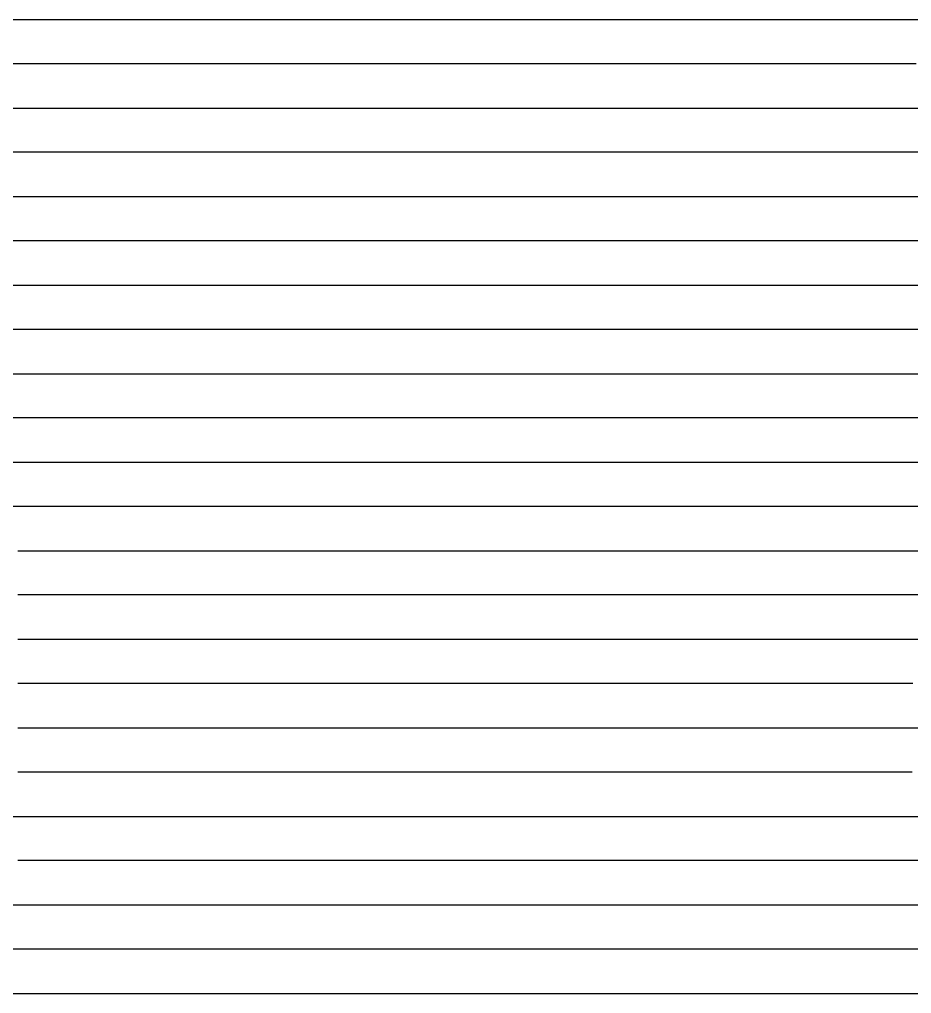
# Model space of a CAD drawing. Extents: x 20 to 170, y 60 to 234.
# Drawn here: x 95 to 113.75, y 168.87 to 189.34 of the extents above; entities that cross this region are included whole.
import ezdxf

# ---------------------------------------------------------------- set-up
doc = ezdxf.new("R2010")
doc.units = 0
doc.header["$LTSCALE"] = 0.000394
doc.layers.add('SPLINE', color=7, linetype='CONTINUOUS')

msp = doc.modelspace()

# ---------------------------------------------------------------- linework, layer by layer
at = {"layer": 'SPLINE', "color": 2}
for points in [[(94.619499, 189.341049, -10.256352), (95.316696, 189.341049, -11.133131), (95.841377, 189.341049, -11.756188), (95.862663, 189.341049, -11.768747), (96.262115, 189.341049, -11.577708), (96.713524, 189.341049, -11.558928), (97.869263, 189.341049, -11.458749), (98.632668, 189.341049, -10.713511), (98.807556, 189.341049, -10.585152), (99.154991, 189.341049, -10.509993), (99.287308, 189.341049, -10.541291), (99.634781, 189.341049, -10.654012), (99.656059, 189.341049, -10.650871), (99.968002, 189.341049, -10.350252), (100.277641, 189.341049, -10.212513), (100.899231, 189.341049, -10.165533), (101.249031, 189.341049, -10.199973), (101.598816, 189.341049, -10.284533), (102.47094, 189.341049, -10.638331), (102.645813, 189.341049, -10.726051), (103.626678, 189.341049, -11.558928), (105.283478, 189.341049, -12.704945), (106.831551, 189.341049, -13.829082), (107.181343, 189.341049, -14.139081), (107.878517, 189.341049, -14.915638), (108.575783, 189.341049, -15.673396), (109.275375, 189.341049, -16.825693), (109.667671, 189.341049, -17.545891), (109.688957, 189.341049, -17.549011), (110.180573, 189.341049, -16.797493), (110.424019, 189.341049, -16.565815), (110.669815, 189.341049, -16.453054), (111.019638, 189.341049, -16.396715), (111.36702, 189.341049, -16.396715), (112.066635, 189.341049, -16.424915), (112.76387, 189.341049, -16.531355), (113.113632, 189.341049, -16.797493), (113.723419, 189.341049, -17.445671), (113.744698, 189.341049, -17.455051), (114.163025, 189.341049, -17.389311)], [(113.846313, 188.409943, -17.617891), (113.716324, 188.409943, -17.611631), (113.695061, 188.409943, -17.599131), (113.113632, 188.409943, -17.057373), (112.938751, 188.409943, -16.900833), (112.76387, 188.409943, -16.797493), (112.414047, 188.409943, -16.703573), (112.066635, 188.409943, -16.675413), (111.36702, 188.409943, -16.691053), (111.019638, 188.409943, -16.706713), (110.669815, 188.409943, -16.781853), (110.464172, 188.409943, -16.882053), (110.256195, 188.409943, -17.057373), (109.842613, 188.409943, -17.755671), (109.818947, 188.409943, -17.740011), (109.547165, 188.409943, -17.182613), (109.251709, 188.409943, -16.810053), (108.566307, 188.409943, -15.689076), (108.478874, 188.409943, -15.560657), (108.393806, 188.409943, -15.451077), (107.377472, 188.409943, -14.326961), (107.181343, 188.409943, -14.132841), (107.006432, 188.409943, -13.982481), (106.484116, 188.409943, -13.597363), (106.155594, 188.409943, -13.443963), (105.621475, 188.409943, -13.027484), (105.354362, 188.409943, -12.839624), (104.390083, 188.409943, -12.438806), (103.690521, 188.409943, -12.041148), (102.993263, 188.409943, -11.546389), (102.645813, 188.409943, -11.27403), (102.296021, 188.409943, -11.07987), (101.891891, 188.409943, -11.014091), (101.487755, 188.409943, -11.076731), (100.899231, 188.409943, -10.935831), (100.551758, 188.409943, -11.03913), (100.202026, 188.409943, -11.327209), (100.11454, 188.409943, -11.43999), (99.504791, 188.409943, -12.354307), (99.438583, 188.409943, -12.476406), (99.088829, 188.409943, -12.576586), (98.762665, 188.409943, -12.789525), (98.12925, 188.409943, -13.447063), (97.890549, 188.409943, -13.487783), (96.89315, 188.409943, -12.692446), (96.713524, 188.409943, -12.485765), (94.619499, 188.409943, -9.855555)], [(94.619499, 187.478699, -9.492315), (95.316696, 187.478699, -10.322092), (96.713524, 187.478699, -12.235267), (97.060936, 187.478699, -12.692446), (97.410728, 187.478699, -13.077604), (97.760559, 187.478699, -13.409503), (98.107971, 187.478699, -13.685042), (99.176277, 187.478699, -14.286241), (99.199883, 187.478699, -14.25492), (99.736397, 187.478699, -13.105783), (99.897118, 187.478699, -12.795805), (100.202026, 187.478699, -12.385567), (100.551758, 187.478699, -12.147627), (100.856697, 187.478699, -12.063047), (100.899231, 187.478699, -12.056787), (101.620064, 187.478699, -11.868968), (101.958031, 187.478699, -11.831367), (102.296021, 187.478699, -11.928408), (102.47094, 187.478699, -12.038028), (103.941025, 187.478699, -12.999305), (104.208099, 187.478699, -13.227904), (104.501137, 187.478699, -13.346863), (104.78241, 187.478699, -13.346863), (105.087288, 187.478699, -13.259184), (105.784515, 187.478699, -13.205964), (106.134315, 187.478699, -13.259184), (106.484116, 187.478699, -13.447063), (107.528755, 187.478699, -14.586859), (107.703667, 187.478699, -14.843639), (108.074715, 187.478699, -15.501176), (108.675079, 187.478699, -16.262054), (108.975212, 187.478699, -16.590853), (109.1241, 187.478699, -16.738033), (109.275375, 187.478699, -16.872673), (109.480988, 187.478699, -17.098133), (109.688957, 187.478699, -17.486351), (110.10257, 187.478699, -18.334949), (110.126213, 187.478699, -18.319309), (110.192375, 187.478699, -18.190889), (110.398018, 187.478699, -17.887169), (110.499641, 187.478699, -17.774431), (111.019638, 187.478699, -17.251511), (111.36702, 187.478699, -17.041733), (112.066635, 187.478699, -16.944653), (112.76387, 187.478699, -17.063633), (113.461075, 187.478699, -17.636671), (113.635986, 187.478699, -17.793211), (113.657265, 187.478699, -17.805771), (114.108658, 187.478699, -17.680511)], [(114.120476, 186.549896, -17.718111), (113.593422, 186.549896, -17.95295), (112.89386, 186.549896, -17.849609), (112.846565, 186.549896, -17.815151), (112.468384, 186.549896, -17.595951), (112.066635, 186.549896, -17.536491), (111.716835, 186.549896, -17.617891), (111.36702, 186.549896, -17.840189), (111.30323, 186.549896, -17.902809), (110.473648, 186.549896, -18.792088), (110.45237, 186.549896, -18.767067), (110.156906, 186.549896, -18.17841), (109.568436, 186.549896, -17.076193), (109.421875, 186.549896, -16.844473), (109.275375, 186.549896, -16.687893), (109.098106, 186.549896, -16.528234), (108.871178, 186.549896, -16.343454), (108.670303, 186.549896, -16.211935), (108.467049, 186.549896, -16.099255), (108.252014, 186.549896, -15.717237), (107.703667, 186.549896, -14.52106), (107.528755, 186.549896, -14.248701), (107.356194, 186.549896, -14.054541), (107.181343, 186.549896, -13.869802), (106.484116, 186.549896, -13.268604), (106.134315, 186.549896, -13.096384), (105.784515, 186.549896, -13.049404), (105.087288, 186.549896, -13.096384), (104.957291, 186.549896, -13.130844), (104.564957, 186.549896, -13.256083), (104.040253, 186.549896, -13.515963), (104.018974, 186.549896, -13.519103), (103.690521, 186.549896, -13.243524), (102.993263, 186.549896, -12.886625), (102.492218, 186.549896, -12.645506), (102.296021, 186.549896, -12.579726), (101.946259, 186.549896, -12.535906), (101.598816, 186.549896, -12.554666), (101.249031, 186.549896, -12.611046), (100.899231, 186.549896, -12.770745), (100.289452, 186.549896, -13.281144), (100.048363, 186.549896, -13.547283), (99.504791, 186.549896, -14.226761), (99.351135, 186.549896, -14.42716), (99.32988, 186.549896, -14.44594), (98.947029, 186.549896, -14.27686), (98.724838, 186.549896, -14.107801), (98.107971, 186.549896, -13.700722), (97.410728, 186.549896, -12.999305), (96.713524, 186.549896, -12.091247), (95.316696, 186.549896, -10.225073), (94.619499, 186.549896, -9.423435)], [(94.423332, 185.618652, -9.417155), (95.378204, 185.618652, -10.431692), (96.349548, 185.618652, -11.728008), (97.148384, 185.618652, -12.761365), (97.748726, 185.618652, -13.390723), (97.869263, 185.618652, -13.509683), (98.107971, 185.618652, -13.713222), (98.923401, 185.618652, -14.3614), (99.351135, 185.618652, -14.50232), (99.372414, 185.618652, -14.47098), (99.852196, 185.618652, -13.562923), (100.202026, 185.618652, -13.190284), (100.376907, 185.618652, -13.077604), (100.551758, 185.618652, -12.989924), (100.899231, 185.618652, -12.870965), (101.249031, 185.618652, -12.792665), (101.598816, 185.618652, -12.739425), (101.946259, 185.618652, -12.726885), (102.296021, 185.618652, -12.755105), (102.47094, 185.618652, -12.795805), (103.343056, 185.618652, -13.184084), (103.690521, 185.618652, -13.365663), (104.170273, 185.618652, -13.794662), (104.640617, 185.618652, -13.299884), (104.86277, 185.618652, -13.130844), (105.087288, 185.618652, -13.061944), (105.784515, 185.618652, -13.046264), (106.134315, 185.618652, -13.061944), (106.484116, 185.618652, -13.212244), (106.831551, 185.618652, -13.437703), (107.006432, 185.618652, -13.569223), (107.181343, 185.618652, -13.716402), (107.528755, 185.618652, -14.026361), (107.703667, 185.618652, -14.28314), (108.488335, 185.618652, -16.039715), (108.511932, 185.618652, -16.074215), (109.275375, 185.618652, -16.512575), (109.993889, 185.618652, -17.489511), (110.147484, 185.618652, -17.733751), (110.322403, 185.618652, -18.043709), (110.518562, 185.618652, -18.422609), (110.778519, 185.618652, -19.026947), (111.059799, 185.618652, -18.648067), (111.151955, 185.618652, -18.538467), (111.241791, 185.618652, -18.438269), (111.423767, 185.618652, -18.297369), (112.066635, 185.618652, -18.112629), (112.392799, 185.618652, -18.13765), (112.721306, 185.618652, -18.172129), (113.373619, 185.618652, -18.203449), (114.333191, 185.618652, -17.611631)], [(114.191368, 184.687439, -17.768171), (113.505997, 184.687439, -18.284849), (112.76387, 184.687439, -18.269169), (112.414047, 184.687439, -18.32869), (112.066635, 184.687439, -18.507187), (111.430862, 184.687439, -19.067627), (111.22049, 184.687439, -19.296246), (111.09761, 184.687439, -19.455925), (111.062141, 184.687439, -19.487246), (111.040863, 184.687439, -19.480986), (110.948723, 184.687439, -19.246145), (110.669815, 184.687439, -18.510307), (110.494934, 184.687439, -18.087589), (110.322403, 184.687439, -17.815151), (110.060036, 184.687439, -17.430031), (109.90641, 184.687439, -17.217091), (109.275375, 184.687439, -16.440575), (108.533218, 184.687439, -16.024075), (108.511932, 184.687439, -15.999016), (107.878517, 184.687439, -14.55556), (107.703667, 184.687439, -14.170401), (107.528755, 184.687439, -13.916762), (107.181343, 184.687439, -13.650622), (106.484116, 184.687439, -13.177824), (106.134315, 184.687439, -13.014984), (105.784515, 184.687439, -12.977385), (105.087288, 184.687439, -13.011804), (104.841492, 184.687439, -13.105783), (104.595726, 184.687439, -13.312424), (104.106499, 184.687439, -13.838462), (104.085205, 184.687439, -13.829082), (103.690521, 184.687439, -13.509683), (103.343056, 184.687439, -13.343763), (102.47094, 184.687439, -13.024343), (102.296021, 184.687439, -12.977385), (102.000595, 184.687439, -12.942945), (101.707497, 184.687439, -12.942945), (100.899231, 184.687439, -12.936685), (100.202026, 184.687439, -13.043184), (99.852196, 184.687439, -13.381323), (99.263702, 184.687439, -14.49604), (99.242447, 184.687439, -14.52734), (98.958794, 184.687439, -14.402101), (98.107971, 184.687439, -13.722602), (97.869263, 184.687439, -13.562923), (97.148384, 184.687439, -12.946085), (96.297554, 184.687439, -12.084967), (95.491585, 184.687439, -11.19887), (95.361618, 184.687439, -11.03913), (93.922264, 184.687439, -9.448476)], [(94.619499, 183.758636, -10.826232), (96.013939, 183.758636, -12.250947), (96.363731, 183.758636, -12.579726), (97.060936, 183.758636, -13.146484), (98.107971, 183.758636, -13.835382), (98.741379, 183.758636, -14.3207), (99.263702, 183.758636, -14.558681), (99.504791, 183.758636, -14.051401), (99.852196, 183.758636, -13.343763), (100.202026, 183.758636, -13.008705), (100.899231, 183.758636, -12.930405), (101.598816, 183.758636, -12.958605), (102.121147, 183.758636, -13.130844), (102.296021, 183.758636, -13.193464), (102.513496, 183.758636, -13.284224), (103.101997, 183.758636, -13.403263), (103.397423, 183.758636, -13.475263), (103.690521, 183.758636, -13.631822), (104.106499, 183.758636, -13.970001), (104.127716, 183.758636, -13.966841), (104.607498, 183.758636, -13.246704), (104.84626, 183.758636, -13.046264), (105.087288, 183.758636, -12.974285), (106.134315, 183.758636, -12.974285), (106.484116, 183.758636, -13.115164), (106.918976, 183.758636, -13.384463), (107.181343, 183.758636, -13.566043), (107.528755, 183.758636, -13.844742), (107.703667, 183.758636, -14.098361), (108.244896, 183.758636, -15.294518), (108.533218, 183.758636, -15.955235), (108.549789, 183.758636, -15.970876), (109.275375, 183.758636, -16.418634), (109.972603, 183.758636, -17.226471), (110.322403, 183.758636, -17.680511), (110.494934, 183.758636, -17.937269), (110.669815, 183.758636, -18.347469), (111.258308, 183.758636, -19.856724), (111.30555, 183.758636, -19.872383), (112.066635, 183.758636, -19.133406), (112.232071, 183.758636, -18.983088), (112.397537, 183.758636, -18.857847), (112.730759, 183.758636, -18.716948), (113.397263, 183.758636, -18.557247), (114.160637, 183.758636, -17.949829)], [(114.857872, 182.827393, -17.667971), (113.461075, 182.827393, -18.773327), (113.290901, 182.827393, -18.917347), (112.596054, 182.827393, -19.230465), (112.371536, 182.827393, -19.340065), (112.066635, 182.827393, -19.471565), (111.733391, 182.827393, -19.656305), (111.248863, 182.827393, -19.584286), (110.998352, 182.827393, -18.976868), (110.494934, 182.827393, -17.865269), (110.322403, 182.827393, -17.611631), (109.972603, 182.827393, -17.242151), (109.275375, 182.827393, -16.446795), (108.901947, 182.827393, -16.190075), (108.575783, 182.827393, -15.833096), (108.228348, 182.827393, -15.062819), (107.878517, 182.827393, -14.38958), (107.528755, 182.827393, -13.804042), (107.181343, 182.827393, -13.544163), (106.484116, 182.827393, -13.099504), (106.134315, 182.827393, -12.955465), (105.784515, 182.827393, -12.936685), (105.087288, 182.827393, -12.949184), (104.836754, 182.827393, -13.033724), (104.58622, 182.827393, -13.256083), (104.085205, 182.827393, -14.082701), (103.690521, 182.827393, -13.782122), (103.343056, 182.827393, -13.594263), (103.25563, 182.827393, -13.553563), (102.993263, 182.827393, -13.468983), (102.645813, 182.827393, -13.384463), (102.296021, 182.827393, -13.249804), (101.598816, 182.827393, -12.942945), (100.899231, 182.827393, -12.895985), (100.202026, 182.827393, -12.989924), (99.852196, 182.827393, -13.328103), (99.504791, 182.827393, -14.032641), (99.242447, 182.827393, -14.586859), (99.221169, 182.827393, -14.608779), (97.760559, 182.827393, -13.829082), (97.060936, 182.827393, -13.375083), (96.888412, 182.827393, -13.278004), (96.058891, 182.827393, -12.786385), (95.404121, 182.827393, -12.282227), (95.316696, 182.827393, -12.197747), (93.922264, 182.827393, -10.610191)], [(94.58638, 181.896164, -12.122587), (95.27417, 181.896164, -12.730065), (96.013939, 181.896164, -13.124584), (97.060936, 181.896164, -13.597363), (98.107971, 181.896164, -14.107801), (99.221169, 181.896164, -14.702719), (99.504791, 181.896164, -14.042001), (99.852196, 181.896164, -13.290504), (100.202026, 181.896164, -12.949184), (100.899231, 181.896164, -12.858425), (101.598816, 181.896164, -12.905385), (102.121147, 181.896164, -13.133944), (102.383507, 181.896164, -13.265464), (102.645813, 181.896164, -13.425163), (102.993263, 181.896164, -13.581723), (103.690521, 181.896164, -13.923042), (104.061539, 181.896164, -14.192281), (104.085205, 181.896164, -14.192281), (104.58622, 181.896164, -13.290504), (104.836754, 181.896164, -13.065043), (105.087288, 181.896164, -12.964845), (105.784515, 181.896164, -12.930405), (106.134315, 181.896164, -12.964845), (106.309189, 181.896164, -13.027484), (106.484116, 181.896164, -13.130844), (107.181343, 181.896164, -13.587983), (107.356194, 181.896164, -13.722602), (107.528755, 181.896164, -13.888622), (107.703667, 181.896164, -14.154761), (108.292191, 181.896164, -15.281978), (108.523796, 181.896164, -15.635837), (109.029541, 181.896164, -16.193174), (109.362801, 181.896164, -16.597073), (109.62278, 181.896164, -16.822533), (109.797668, 181.896164, -16.982273), (110.322403, 181.896164, -17.533331), (110.494934, 181.896164, -17.786991), (110.669815, 181.896164, -18.187769), (111.062141, 181.896164, -19.117765), (111.085808, 181.896164, -19.145926), (112.066635, 181.896164, -19.252405), (112.938751, 181.896164, -19.455925), (113.231819, 181.896164, -19.333805), (113.461075, 181.896164, -19.130245), (116.252342, 181.896164, -16.731773)], [(114.857872, 180.967346, -18.122009), (113.461075, 180.967346, -19.380745), (113.331116, 180.967346, -19.490345), (112.697639, 180.967346, -19.286825), (112.066635, 180.967346, -19.155285), (111.695564, 180.967346, -19.067627), (111.22049, 180.967346, -18.798388), (111.194519, 180.967346, -18.760807), (110.858887, 180.967346, -18.209709), (110.322403, 180.967346, -17.461311), (109.972603, 180.967346, -17.176413), (109.797668, 180.967346, -17.047993), (109.62278, 180.967346, -16.897713), (109.275375, 180.967346, -16.581455), (108.575783, 180.967346, -15.751697), (108.403229, 180.967346, -15.532516), (108.228348, 180.967346, -15.269457), (107.878517, 180.967346, -14.730879), (107.528755, 180.967346, -14.204821), (107.356194, 180.967346, -14.016981), (107.181343, 180.967346, -13.857282), (106.484116, 180.967346, -13.290504), (106.134315, 180.967346, -13.115164), (105.784515, 180.967346, -13.071344), (105.087288, 180.967346, -13.115164), (104.841492, 180.967346, -13.212244), (104.595726, 180.967346, -13.428283), (104.106499, 180.967346, -14.30506), (104.085205, 180.967346, -14.31128), (103.690521, 180.967346, -14.057681), (103.517967, 180.967346, -13.932402), (103.343056, 180.967346, -13.816542), (103.168175, 180.967346, -13.719502), (102.993263, 180.967346, -13.638062), (102.296021, 180.967346, -13.268604), (101.598816, 180.967346, -12.864685), (100.899231, 180.967346, -12.820825), (100.202026, 180.967346, -12.911665), (99.852196, 180.967346, -13.249804), (99.348778, 180.967346, -14.217402), (99.088829, 180.967346, -14.774739), (97.933083, 180.967346, -14.207961), (97.410728, 180.967346, -13.966841), (96.713524, 180.967346, -13.678802), (95.316696, 180.967346, -13.083884), (94.423332, 180.967346, -12.592266)], [(94.314629, 180.036133, -12.858425), (95.070908, 180.036133, -13.231024), (95.316696, 180.036133, -13.331203), (96.713524, 180.036133, -13.835382), (98.107971, 180.036133, -14.45222), (98.545219, 180.036133, -14.630719), (98.566505, 180.036133, -14.602499), (98.918648, 180.036133, -13.872942), (99.034454, 180.036133, -13.669382), (99.504791, 180.036133, -13.234164), (99.679703, 180.036133, -13.130844), (100.202026, 180.036133, -12.855285), (100.899231, 180.036133, -12.745685), (101.598816, 180.036133, -12.805185), (102.296021, 180.036133, -13.231024), (103.690521, 180.036133, -14.25492), (104.085205, 180.036133, -14.44594), (104.106499, 180.036133, -14.44594), (104.595726, 180.036133, -13.603643), (104.841492, 180.036133, -13.381323), (105.087288, 180.036133, -13.268604), (105.784515, 180.036133, -13.224764), (106.134315, 180.036133, -13.268604), (106.484116, 180.036133, -13.462723), (107.181343, 180.036133, -14.220481), (107.878517, 180.036133, -15.065918), (108.554497, 180.036133, -15.901996), (109.230453, 180.036133, -16.637833), (109.275375, 180.036133, -16.662853), (109.62278, 180.036133, -16.850733), (109.972603, 180.036133, -17.098133), (110.669815, 180.036133, -17.702431), (110.915634, 180.036133, -17.940409), (111.192131, 180.036133, -18.275429), (111.650665, 180.036133, -18.992527), (111.674301, 180.036133, -19.014387), (111.79718, 180.036133, -19.083305), (112.588959, 180.036133, -19.277426), (112.76387, 180.036133, -19.333805), (113.505997, 180.036133, -19.725183), (113.969238, 180.036133, -19.383905)], [(113.938477, 179.104904, -19.822304), (113.527275, 179.104904, -20.122864), (113.397263, 179.104904, -20.119743), (112.08786, 179.104904, -19.537325), (112.066635, 179.104904, -19.515406), (111.870445, 179.104904, -19.202305), (111.494682, 179.104904, -18.422609), (111.36702, 179.104904, -18.17841), (111.194519, 179.104904, -17.95295), (110.932121, 179.104904, -17.705551), (110.211334, 179.104904, -17.113773), (110.060036, 179.104904, -17.010393), (109.755188, 179.104904, -16.907093), (109.426651, 179.104904, -16.872673), (109.275375, 179.104904, -16.797493), (109.230453, 179.104904, -16.772453), (107.878517, 179.104904, -15.325797), (106.484116, 179.104904, -13.716402), (106.134315, 179.104904, -13.534743), (105.784515, 179.104904, -13.468983), (105.087288, 179.104904, -13.531623), (104.853348, 179.104904, -13.631822), (104.619339, 179.104904, -13.829082), (104.148994, 179.104904, -14.517981), (104.127716, 179.104904, -14.52106), (103.605392, 179.104904, -14.25808), (102.950752, 179.104904, -13.703862), (102.480415, 179.104904, -13.328103), (102.296021, 179.104904, -13.196564), (101.946259, 179.104904, -12.971105), (101.598816, 179.104904, -12.770745), (100.899231, 179.104904, -12.742565), (100.551758, 179.104904, -12.742565), (100.202026, 179.104904, -12.789525), (99.852196, 179.104904, -12.861505), (99.504791, 179.104904, -12.980505), (99.367668, 179.104904, -13.055684), (99.230614, 179.104904, -13.133944), (98.958794, 179.104904, -13.418923), (98.687042, 179.104904, -13.979381), (98.412834, 179.104904, -14.608779), (98.391556, 179.104904, -14.640059), (98.107971, 179.104904, -14.53674), (96.713524, 179.104904, -13.985662), (95.316696, 179.104904, -13.534743), (94.160988, 179.104904, -13.193464)], [(94.966896, 178.173706, -13.638062), (95.316696, 178.173706, -13.719502), (96.713524, 178.173706, -14.123441), (97.060936, 178.173706, -14.251822), (97.760559, 178.173706, -14.47726), (98.261566, 178.173706, -14.693299), (98.282852, 178.173706, -14.652599), (98.798111, 178.173706, -13.290504), (98.892624, 178.173706, -13.083884), (99.199883, 178.173706, -12.689326), (99.504791, 178.173706, -12.504606), (100.202026, 178.173706, -12.441966), (100.551758, 178.173706, -12.507686), (101.007935, 178.173706, -12.739425), (101.662628, 178.173706, -12.845885), (102.418945, 178.173706, -13.409503), (102.622208, 178.173706, -13.528523), (102.950752, 178.173706, -13.753942), (103.626678, 178.173706, -14.27686), (103.919739, 178.173706, -14.408381), (104.148994, 178.173706, -14.52424), (104.170273, 178.173706, -14.517981), (104.628746, 178.173706, -14.016981), (104.858032, 178.173706, -13.822802), (105.087288, 178.173706, -13.722602), (105.784515, 178.173706, -13.669382), (106.134315, 178.173706, -13.722602), (106.484116, 178.173706, -13.913642), (109.013031, 178.173706, -16.759912), (109.034309, 178.173706, -16.766193), (109.275375, 178.173706, -16.759912), (109.972603, 178.173706, -16.831953), (110.147484, 178.173706, -16.925873), (110.835274, 178.173706, -17.433111), (111.111771, 178.173706, -17.655451), (111.258308, 178.173706, -17.799471), (111.553764, 178.173706, -18.309929), (111.870445, 178.173706, -18.967447), (112.066635, 178.173706, -19.402685), (112.241554, 178.173706, -19.850464), (112.832397, 178.173706, -20.163584), (113.11837, 178.173706, -20.357721), (113.404358, 178.173706, -20.580002), (113.461075, 178.173706, -20.573801), (113.912506, 178.173706, -20.172943)], [(113.924286, 177.244843, -20.511162), (113.349976, 177.244843, -21.06852), (113.290901, 177.244843, -21.0779), (113.03566, 177.244843, -20.830502), (112.78038, 177.244843, -20.639542), (112.752037, 177.244843, -20.583181), (112.588959, 177.244843, -20.019564), (112.317101, 177.244843, -19.136545), (112.239166, 177.244843, -18.979967), (112.066635, 177.244843, -18.682487), (111.84684, 177.244843, -18.375669), (111.248863, 177.244843, -17.620991), (110.669815, 177.244843, -17.170113), (110.322403, 177.244843, -16.957233), (109.972603, 177.244843, -16.766193), (109.275375, 177.244843, -16.722353), (108.795616, 177.244843, -16.738033), (107.878517, 177.244843, -15.604496), (106.484116, 177.244843, -14.139081), (106.134315, 177.244843, -13.951201), (105.784515, 177.244843, -13.891702), (105.087288, 177.244843, -13.951201), (104.858032, 177.244843, -14.051401), (104.628746, 177.244843, -14.223621), (104.148994, 177.244843, -14.611919), (103.690521, 177.244843, -14.29878), (102.296021, 177.244843, -13.381323), (101.336487, 177.244843, -12.845885), (100.899231, 177.244843, -12.460726), (100.551758, 177.244843, -12.272867), (100.202026, 177.244843, -12.219606), (99.504791, 177.244843, -12.272867), (99.154991, 177.244843, -12.457605), (98.980072, 177.244843, -12.645506), (98.807556, 177.244843, -12.949184), (98.107971, 177.244843, -14.746519), (97.74398, 177.244843, -14.630719), (97.571457, 177.244843, -14.59312), (96.713524, 177.244843, -14.26118), (96.013939, 177.244843, -13.982481), (94.966896, 177.244843, -13.719502)], [(94.966896, 176.313629, -13.835382), (95.841377, 176.313629, -14.048261), (96.013939, 176.313629, -14.107801), (96.713524, 176.313629, -14.42092), (97.890549, 176.313629, -14.721499), (97.911827, 176.313629, -14.70896), (98.011024, 176.313629, -14.614999), (98.152855, 176.313629, -14.25492), (98.349052, 176.313629, -13.794662), (98.807556, 176.313629, -12.805185), (98.980072, 176.313629, -12.504606), (99.154991, 176.313629, -12.326107), (99.504791, 176.313629, -12.169547), (100.202026, 176.313629, -12.141347), (100.551758, 176.313629, -12.169547), (100.899231, 176.313629, -12.332387), (101.598816, 176.313629, -13.005585), (101.795013, 176.313629, -13.180904), (102.296021, 176.313629, -13.447063), (102.558388, 176.313629, -13.603643), (103.25563, 176.313629, -14.057681), (103.690521, 176.313629, -14.29878), (104.040253, 176.313629, -14.608779), (104.061539, 176.313629, -14.621279), (104.832077, 176.313629, -14.170401), (105.087288, 176.313629, -14.073321), (105.784515, 176.313629, -14.035721), (106.134315, 176.313629, -14.073321), (106.484116, 176.313629, -14.239261), (107.181343, 176.313629, -14.962598), (107.878517, 176.313629, -15.704737), (108.70816, 176.313629, -16.781853), (109.275375, 176.313629, -16.716093), (109.972603, 176.313629, -16.791233), (110.58239, 176.313629, -17.145073), (110.844696, 176.313629, -17.232771), (111.019638, 176.313629, -17.301651), (111.36702, 176.313629, -17.611631), (111.738129, 176.313629, -17.990509), (111.957893, 176.313629, -18.234749), (112.208435, 176.313629, -18.547867), (112.350258, 176.313629, -18.773327), (112.492058, 176.313629, -19.130245), (112.917465, 176.313629, -20.752241), (113.059303, 176.313629, -21.2689), (113.201118, 176.313629, -21.757378), (113.222382, 176.313629, -21.785538), (113.236526, 176.313629, -21.782417), (114.857872, 176.313629, -19.590546)], [(113.777809, 175.382416, -21.516279), (113.397263, 175.382416, -22.010998), (113.293251, 175.382416, -21.970318), (113.271973, 175.382416, -21.920218), (113.045135, 175.382416, -21.17812), (112.546394, 175.382416, -19.271185), (112.425888, 175.382416, -18.879747), (112.305367, 175.382416, -18.641808), (112.066635, 175.382416, -18.306749), (111.716835, 175.382416, -17.893429), (111.36702, 175.382416, -17.536491), (111.019638, 175.382416, -17.232771), (110.669815, 175.382416, -17.145073), (110.58239, 175.382416, -17.141912), (109.918236, 175.382416, -16.925873), (109.275375, 175.382416, -16.856993), (108.70816, 175.382416, -16.941553), (108.686874, 175.382416, -16.913353), (108.306351, 175.382416, -16.318415), (108.105453, 175.382416, -16.039715), (107.878517, 175.382416, -15.754796), (106.484116, 175.382416, -14.148501), (106.134315, 175.382416, -13.988801), (105.784515, 175.382416, -13.957461), (105.087288, 175.382416, -13.988801), (104.798958, 175.382416, -14.092141), (104.508232, 175.382416, -14.236161), (103.931549, 175.382416, -14.54616), (103.690521, 175.382416, -14.29878), (102.296021, 175.382416, -13.550383), (101.598816, 175.382416, -13.055684), (100.899231, 175.382416, -12.354307), (100.551758, 175.382416, -12.172647), (100.202026, 175.382416, -12.135127), (99.504791, 175.382416, -12.169547), (99.32988, 175.382416, -12.225886), (99.154991, 175.382416, -12.291687), (98.807556, 175.382416, -12.457605), (98.457794, 175.382416, -12.695586), (98.107971, 175.382416, -13.061944), (97.982712, 175.382416, -13.278004), (97.214592, 175.382416, -14.86552), (97.193344, 175.382416, -14.871799), (96.713524, 175.382416, -14.724599), (95.316696, 175.382416, -14.098361), (94.966896, 175.382416, -13.951201)], [(94.966896, 174.453583, -14.176661), (95.141815, 174.453583, -14.251822), (95.971397, 174.453583, -14.652599), (96.777374, 174.453583, -14.946959), (96.864807, 174.453583, -14.965738), (96.923874, 174.453583, -14.940699), (97.098732, 174.453583, -14.809179), (97.117653, 174.453583, -14.787219), (97.613991, 174.453583, -13.694442), (97.859787, 174.453583, -13.127664), (98.107971, 174.453583, -12.708125), (98.457794, 174.453583, -12.438806), (98.632668, 174.453583, -12.373087), (98.807556, 174.453583, -12.335466), (99.679703, 174.453583, -12.326107), (100.202026, 174.453583, -12.307307), (100.551758, 174.453583, -12.360547), (100.899231, 174.453583, -12.560925), (101.57518, 174.453583, -13.140203), (101.946259, 174.453583, -13.346863), (102.383507, 174.453583, -13.634962), (102.667099, 174.453583, -13.838462), (102.993263, 174.453583, -13.985662), (103.690521, 174.453583, -14.33948), (103.777946, 174.453583, -14.42092), (103.801552, 174.453583, -14.43656), (103.962311, 174.453583, -14.32382), (104.123001, 174.453583, -14.242441), (104.765839, 174.453583, -13.973101), (104.92659, 174.453583, -13.907362), (105.087288, 174.453583, -13.854142), (105.784515, 174.453583, -13.807182), (106.134315, 174.453583, -13.854142), (106.484116, 174.453583, -14.026361), (106.765343, 174.453583, -14.37396), (107.072609, 174.453583, -14.8311), (107.181343, 174.453583, -14.959458), (107.878517, 174.453583, -15.867516), (108.27092, 174.453583, -16.440575), (108.445793, 174.453583, -16.722353), (108.627739, 174.453583, -17.063633), (108.686874, 174.453583, -17.204573), (108.70816, 174.453583, -17.204573), (108.849953, 174.453583, -17.157593), (108.991753, 174.453583, -17.120033), (109.275375, 174.453583, -17.082453), (109.972603, 174.453583, -17.032333), (110.322403, 174.453583, -17.026052), (110.669815, 174.453583, -17.047993), (111.019638, 174.453583, -17.151333), (111.36702, 174.453583, -17.495731), (112.066635, 174.453583, -18.447649), (112.414047, 174.453583, -18.986227), (112.76387, 174.453583, -20.050863), (113.309837, 174.453583, -21.816837), (113.331116, 174.453583, -21.873238), (113.548531, 174.453583, -22.155058), (113.569817, 174.453583, -22.145638), (113.912506, 174.453583, -21.810617)], [(113.765953, 173.522369, -22.305336), (113.744698, 173.522369, -22.289696), (113.352341, 173.522369, -21.53508), (113.331116, 173.522369, -21.48498), (113.014374, 173.522369, -20.508001), (112.877266, 173.522369, -20.126003), (112.383347, 173.522369, -18.861008), (112.066635, 173.522369, -18.419449), (111.891716, 173.522369, -18.21283), (111.36702, 173.522369, -17.495731), (111.019638, 173.522369, -17.148193), (110.669815, 173.522369, -17.032333), (109.972603, 173.522369, -17.019833), (109.62278, 173.522369, -17.091833), (109.275375, 173.522369, -17.285931), (108.618317, 173.522369, -17.696171), (108.604134, 173.522369, -17.674231), (108.379616, 173.522369, -17.166973), (107.878517, 173.522369, -16.143095), (107.528755, 173.522369, -15.516836), (107.160057, 173.522369, -14.959458), (106.831551, 173.522369, -14.33634), (106.656639, 173.522369, -14.038901), (106.484116, 173.522369, -13.851002), (106.134315, 173.522369, -13.672522), (105.959435, 173.522369, -13.634962), (105.784515, 173.522369, -13.619283), (105.087288, 173.522369, -13.669382), (104.912407, 173.522369, -13.732042), (104.040253, 173.522369, -14.088961), (103.690521, 173.522369, -14.33948), (103.626678, 173.522369, -14.42092), (103.605392, 173.522369, -14.42092), (103.439987, 173.522369, -14.30188), (103.276848, 173.522369, -14.204821), (102.950752, 173.522369, -14.042001), (102.296021, 173.522369, -13.659982), (101.771347, 173.522369, -13.274864), (101.598816, 173.522369, -13.184084), (100.726707, 173.522369, -12.942945), (100.542366, 173.522369, -12.827085), (99.852196, 173.522369, -12.432566), (99.504791, 173.522369, -12.335466), (98.807556, 173.522369, -12.326107), (98.457794, 173.522369, -12.376166), (98.282852, 173.522369, -12.470126), (98.107971, 173.522369, -12.617286), (97.85743, 173.522369, -13.021244), (97.481667, 173.522369, -13.785242), (97.084572, 173.522369, -14.677639), (96.647316, 173.522369, -15.012678), (96.626099, 173.522369, -15.022079), (94.966896, 173.522369, -14.47726)], [(94.794373, 172.591125, -14.702719), (95.316696, 172.591125, -14.8311), (96.23848, 172.591125, -15.034618), (96.429901, 172.591125, -15.022079), (96.451157, 172.591125, -15.006438), (97.105827, 172.591125, -13.782122), (97.410728, 172.591125, -13.334383), (98.107971, 172.591125, -12.689326), (98.370331, 172.591125, -12.523366), (98.457794, 172.591125, -12.476406), (98.807556, 172.591125, -12.404366), (99.154991, 172.591125, -12.395006), (99.504791, 172.591125, -12.410645), (99.852196, 172.591125, -12.545306), (100.660522, 172.591125, -13.099504), (101.423943, 172.591125, -13.259184), (101.598816, 172.591125, -13.309284), (102.296021, 172.591125, -13.747682), (103.40686, 172.591125, -14.54616), (103.690521, 172.591125, -14.073321), (104.040253, 172.591125, -13.800902), (104.215202, 172.591125, -13.732042), (104.390083, 172.591125, -13.685042), (105.087288, 172.591125, -13.569223), (105.784515, 172.591125, -13.544163), (106.134315, 172.591125, -13.569223), (106.484116, 172.591125, -13.732042), (106.656639, 172.591125, -13.913642), (106.831551, 172.591125, -14.204821), (107.290047, 172.591125, -15.081598), (107.552414, 172.591125, -15.648336), (107.878517, 172.591125, -16.468735), (108.559212, 172.591125, -18.325529), (108.582878, 172.591125, -18.306749), (109.275375, 172.591125, -17.520851), (109.62278, 172.591125, -17.248411), (109.972603, 172.591125, -17.170113), (110.322403, 172.591125, -17.157593), (110.669815, 172.591125, -17.182613), (111.019638, 172.591125, -17.317291), (111.194519, 172.591125, -17.461311), (112.066635, 172.591125, -18.488367), (112.458969, 172.591125, -18.995647), (112.76387, 172.591125, -19.465305), (112.960014, 172.591125, -19.825403), (113.227081, 172.591125, -20.429722), (113.359436, 172.591125, -20.780441), (113.940865, 172.591125, -22.490116)], [(114.049576, 171.662292, -22.524536), (113.461075, 171.662292, -20.799221), (113.286156, 171.662292, -20.357721), (113.113632, 171.662292, -20.104103), (112.066635, 171.662292, -18.745148), (112.000427, 171.662292, -18.688787), (111.36702, 171.662292, -17.971689), (111.019638, 171.662292, -17.620991), (110.844696, 171.662292, -17.530231), (110.669815, 171.662292, -17.473871), (109.972603, 171.662292, -17.448792), (109.62278, 171.662292, -17.552151), (109.275375, 171.662292, -17.833969), (108.488335, 171.662292, -18.795227), (108.467049, 171.662292, -18.792088), (107.878517, 171.662292, -16.897713), (107.616211, 171.662292, -16.155575), (107.528755, 171.662292, -15.923895), (106.831551, 171.662292, -14.248701), (106.656639, 171.662292, -13.938682), (106.484116, 171.662292, -13.753942), (106.134315, 171.662292, -13.572303), (105.784515, 171.662292, -13.537883), (105.437111, 171.662292, -13.537883), (105.087288, 171.662292, -13.418923), (104.390083, 171.662292, -13.400103), (104.040253, 171.662292, -13.500323), (103.690521, 171.662292, -13.769562), (103.484871, 171.662292, -14.098361), (103.25563, 171.662292, -14.67454), (102.834885, 171.662292, -14.211102), (102.416565, 171.662292, -13.988801), (101.946259, 171.662292, -13.710122), (101.598816, 171.662292, -13.500323), (101.249031, 171.662292, -13.381323), (100.528175, 171.662292, -13.231024), (99.760033, 171.662292, -12.795805), (99.504791, 171.662292, -12.701865), (98.85009, 171.662292, -12.673666), (98.523964, 171.662292, -12.755105), (98.174133, 171.662292, -12.936685), (98.107971, 171.662292, -12.936685), (97.760559, 171.662292, -12.964845), (97.58564, 171.662292, -13.021244), (97.410728, 171.662292, -13.108904), (97.060936, 171.662292, -13.475263), (96.888412, 171.662292, -13.829082), (96.503174, 171.662292, -14.687079), (96.342453, 171.662292, -14.997018), (96.321198, 171.662292, -15.025218), (95.75631, 171.662292, -15.050279), (94.966896, 171.662292, -14.893698)], [(93.922264, 170.731064, -14.909358), (95.316696, 170.731064, -15.059658), (95.758698, 170.731064, -15.131679), (95.928825, 170.731064, -15.144218), (96.198296, 170.731064, -14.971998), (96.221909, 170.731064, -14.940699), (96.328293, 170.731064, -14.702719), (96.467697, 170.731064, -14.41148), (96.713524, 170.731064, -13.966841), (97.060936, 170.731064, -13.359403), (97.410728, 170.731064, -13.024343), (98.107971, 170.731064, -12.930405), (98.620804, 170.731064, -12.942945), (98.878441, 170.731064, -12.983644), (99.154991, 170.731064, -13.043184), (99.504791, 170.731064, -13.096384), (99.656059, 170.731064, -13.149604), (100.202026, 170.731064, -13.215384), (100.551758, 170.731064, -13.268604), (100.726707, 170.731064, -13.334383), (101.598816, 170.731064, -13.829082), (102.402382, 170.731064, -14.023221), (102.508728, 170.731064, -14.054541), (102.721466, 170.731064, -14.167261), (102.934174, 170.731064, -14.38332), (103.146912, 170.731064, -14.721499), (103.168175, 170.731064, -14.746519), (103.430504, 170.731064, -14.067061), (103.690521, 170.731064, -13.628683), (104.040253, 170.731064, -13.393823), (104.390083, 170.731064, -13.353123), (104.737526, 170.731064, -13.350023), (105.087288, 170.731064, -13.359403), (105.262192, 170.731064, -13.381323), (105.784515, 170.731064, -13.566043), (106.134315, 170.731064, -13.719502), (106.309189, 170.731064, -13.829082), (106.484116, 170.731064, -13.951201), (106.656639, 170.731064, -14.139081), (106.831551, 170.731064, -14.44594), (107.552414, 170.731064, -16.377954), (107.878517, 170.731064, -17.317291), (108.424507, 170.731064, -19.130245), (109.275375, 170.731064, -18.241009), (109.447929, 170.731064, -18.075029), (109.62278, 170.731064, -17.959209), (109.972603, 170.731064, -17.83709), (110.669815, 170.731064, -17.868389), (111.019638, 170.731064, -18.034349), (111.36702, 170.731064, -18.325529), (111.891716, 170.731064, -18.776447), (112.066635, 170.731064, -18.901688), (113.113632, 170.731064, -20.169844), (113.286156, 170.731064, -20.426601), (113.461075, 170.731064, -20.868101), (114.049576, 170.731064, -22.577776)], [(114.02832, 169.799835, -22.615376), (113.461075, 169.799835, -21.00276), (113.286156, 169.799835, -20.564362), (113.113632, 169.799835, -20.304483), (112.76387, 169.799835, -19.872383), (112.066635, 169.799835, -19.070747), (110.865982, 169.799835, -18.291109), (110.669815, 169.799835, -18.225349), (109.972603, 169.799835, -18.200289), (109.62278, 169.799835, -18.303629), (109.275375, 169.799835, -18.541607), (108.403229, 169.799835, -19.368265), (108.379616, 169.799835, -19.327505), (107.802948, 169.799835, -17.445671), (106.777206, 169.799835, -14.627539), (106.630638, 169.799835, -14.3614), (106.484116, 169.799835, -14.192281), (106.309189, 169.799835, -14.051401), (105.437111, 169.799835, -13.481523), (105.087288, 169.799835, -13.359403), (104.390083, 169.799835, -13.350023), (104.040253, 169.799835, -13.418923), (103.690521, 169.799835, -13.672522), (103.302902, 169.799835, -14.25808), (103.038177, 169.799835, -14.721499), (103.014511, 169.799835, -14.71524), (102.834885, 169.799835, -14.45844), (102.655266, 169.799835, -14.29878), (102.296021, 169.799835, -14.154761), (101.903725, 169.799835, -14.126561), (101.511368, 169.799835, -14.126561), (100.899231, 169.799835, -13.653702), (100.551758, 169.799835, -13.459623), (100.289452, 169.799835, -13.412643), (99.852196, 169.799835, -13.378183), (99.438583, 169.799835, -13.403263), (99.417313, 169.799835, -13.397003), (98.925743, 169.799835, -13.096384), (98.762665, 169.799835, -13.024343), (98.107971, 169.799835, -12.971105), (97.760559, 169.799835, -12.980505), (97.410728, 169.799835, -13.083884), (97.323303, 169.799835, -13.118304), (97.060936, 169.799835, -13.243524), (96.713524, 169.799835, -13.465903), (96.418106, 169.799835, -13.728882), (96.198296, 169.799835, -14.007561), (95.51284, 169.799835, -15.169238), (94.619499, 169.799835, -15.028358)], [(94.498955, 168.868744, -15.069058), (95.078011, 168.868744, -15.191197), (95.099281, 168.868744, -15.184918), (95.337982, 168.868744, -15.047178), (95.361618, 168.868744, -15.031498), (95.482132, 168.868744, -14.821719), (95.687782, 168.868744, -14.50542), (96.013939, 168.868744, -14.073321), (96.363731, 168.868744, -13.666242), (96.713524, 168.868744, -13.515963), (96.777374, 168.868744, -13.500323), (97.410728, 168.868744, -13.243524), (97.760559, 168.868744, -13.130844), (98.107971, 168.868744, -13.105783), (98.807556, 168.868744, -13.199744), (99.592247, 168.868744, -13.638062), (100.202026, 168.868744, -13.763342), (100.551758, 168.868744, -13.854142), (100.899231, 168.868744, -14.032641), (101.445183, 168.868744, -14.29878), (101.598816, 168.868744, -14.32382), (102.121147, 168.868744, -14.47098), (102.388184, 168.868744, -14.568039), (102.667099, 168.868744, -14.71524), (102.938911, 168.868744, -14.35512), (103.189423, 168.868744, -14.114021), (103.439987, 168.868744, -13.919902), (103.865402, 168.868744, -13.613003), (104.040253, 168.868744, -13.525343), (104.390083, 168.868744, -13.475263), (104.737526, 168.868744, -13.465903), (105.087288, 168.868744, -13.481523), (105.378029, 168.868744, -13.547283), (105.668716, 168.868744, -13.766482), (106.271393, 168.868744, -14.712099), (106.484116, 168.868744, -15.084699), (106.694466, 168.868744, -15.510556), (106.810272, 168.868744, -15.795496), (107.63987, 168.868744, -17.686771), (107.878517, 168.868744, -18.247309), (108.337082, 168.868744, -19.518545), (108.358368, 168.868744, -19.546705), (109.362801, 168.868744, -18.591667), (109.447929, 168.868744, -18.525948), (109.62278, 168.868744, -18.438269), (109.972603, 168.868744, -18.381929), (110.322403, 168.868744, -18.36937), (110.669815, 168.868744, -18.394409), (111.019638, 168.868744, -18.491528), (111.804268, 168.868744, -19.001907), (112.066635, 168.868744, -19.199165), (112.76387, 168.868744, -20.041464), (113.113632, 168.868744, -20.482962), (113.286156, 168.868744, -20.742842), (113.461075, 168.868744, -21.17812), (114.089752, 168.868744, -22.944134)]]:
    msp.add_polyline3d(points, dxfattribs=at)

doc.saveas('drawing.dxf')
